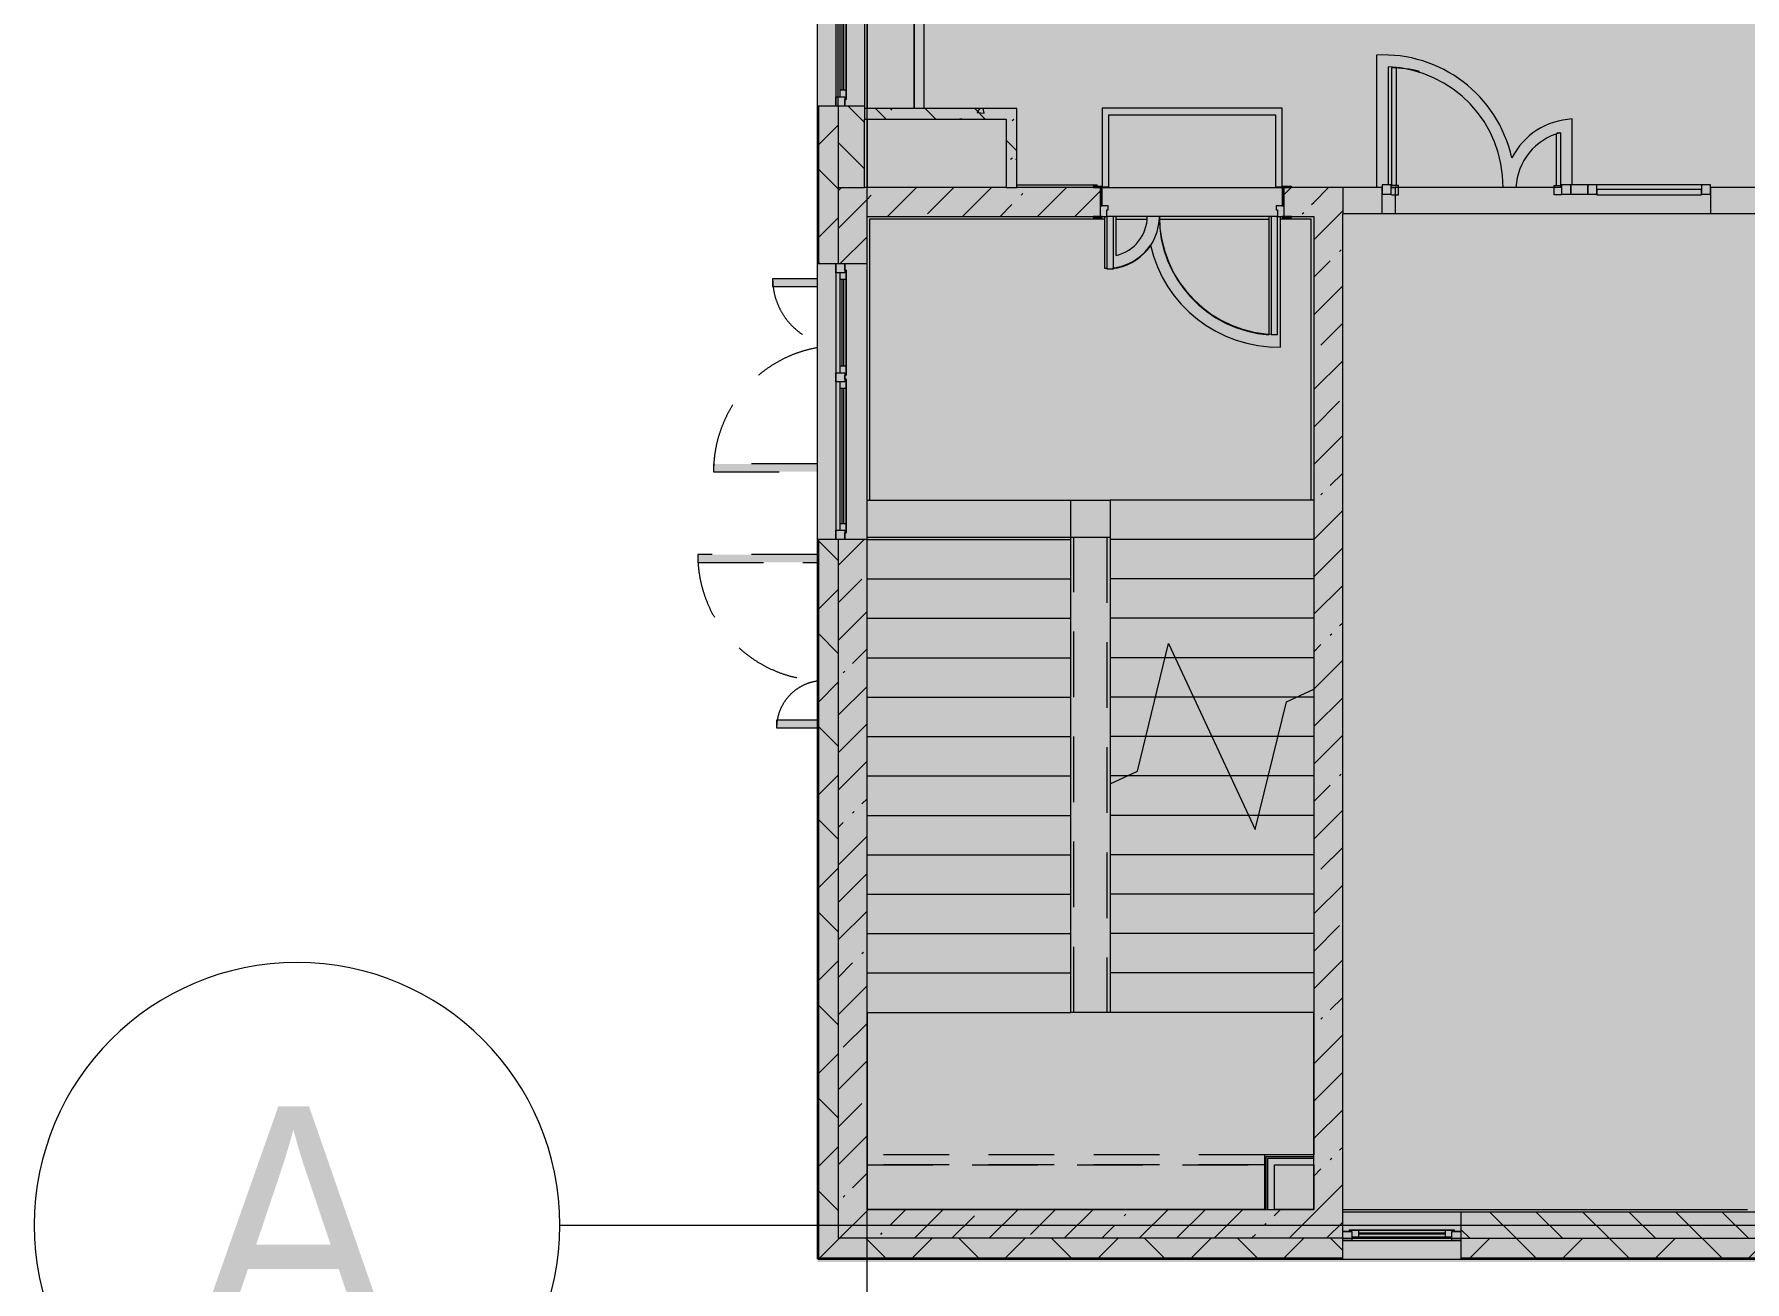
# Model space of a CAD drawing. Header units: millimetres. Extents: x -6228 to 198016, y -8553 to 29000.
# Drawn here: x -6228 to 6790, y -431 to 9067 of the extents above; entities that cross this region are included whole.
import ezdxf

# ---------------------------------------------------------------- set-up
doc = ezdxf.new("R2010")
doc.units = ezdxf.units.MM
doc.linetypes.add('200_ШТРИХ__ш1_п0_6_', pattern=[800, 500, -300])
doc.linetypes.add('Осевая', pattern=[15875, 3175, -2381.25, 7937.5, -2381.25])
doc.layers.add('A-DETL-GENF-1', color=7, linetype='Continuous', lineweight=9, true_color=0xc0c0c0, transparency=0.4)
for name, color, linetype, lineweight, true_color in [('A-DETL-GENF-4', 7, 'Continuous', 5, 0xb7b7b7), ('A-DOOR-2', 7, 'Continuous', 5, 0xe2e2e2), ('A-DOOR-3', 7, 'Continuous', 5, 0xb7b7b7), ('A-DOOR-FRAM-1', 7, 'Continuous', 5, 0xe2e2e2), ('A-DOOR-FRAM-3', 7, 'Continuous', 5, 0xb7b7b7), ('A-FLOR-1', 7, 'Continuous', 5, 0xb7b7b7), ('A-GLAZ-1', 7, 'Continuous', 5, 0x737373), ('A-GLAZ-CURT-1', 7, 'Continuous', 5, 0x737373), ('A-GLAZ-CWMG-1', 7, 'Continuous', 5, 0x737373), ('A-WALL-2', 7, 'Continuous', 9, 0x737373), ('A-WALL-3', 7, 'Continuous', 5, 0x737373), ('I-WALL-1', 7, 'Continuous', 5, 0xe7e7e7), ('I-WALL-2', 7, 'Continuous', 5, 0x737373), ('I-WALL-3', 7, 'Continuous', 5, 0x787878), ('S-STRS-1', 7, 'Continuous', 5, 0x737373), ('S-STRS-MBND-1', 7, 'Continuous', 5, 0x737373)]:
    doc.layers.add(name, color=color, linetype=linetype, lineweight=lineweight, true_color=true_color)
for name, color, linetype, lineweight in [('A-DETL-MBND-1', 7, '200_ШТРИХ__ш1_п0_6_', 9), ('A-WALL', 7, 'Continuous', 5), ('I-WALL', 7, 'Continuous', 5), ('Оси', 7, 'Continuous', 9), ('Оси-1', 7, 'Continuous', 20), ('Оси-2', 7, 'Осевая', 9)]:
    doc.layers.add(name, color=color, linetype=linetype, lineweight=lineweight)
doc.styles.add('Arial', font='arial.ttf', dxfattribs={"width": 0.9, "height": 1750})
pattern_1 = [(45, (0, 0), (-353.5534, 353.5534), []), (135, (0, 0), (-353.5534, -353.5534), [])]
pattern_2 = [(135, (0, 0), (-176.7767, -176.7767), [])]
pattern_3 = [(45, (0, 0), (-285.123, 285.123), []), (45, (285.12, 0), (-285.123, 285.123), [504.031, -100.806, 16.764, -84.042])]
pattern_4 = [(135, (0, 0), (-377.17, -377.17), [533.4, -88.9, 17.78, -88.9]), (135, (0, 376.94), (-377.17, -377.17), []), (50, (0, 0), (637.645, -55.787), [66.675, -733.425]), (355, (0, 0), (-123.35, 668.7), [53.34, -586.74]), (100.451, (53.14, -4.65), (514.3, 612.91), [56.665, -623.315]), (46.184, (0, 177.8), (948.78, -147.15), [100.01, -1100.14]), (96.636, (79.1, 165.5), (830.91, 866), [85, -934.97]), (351.184, (0, 177.8), (830.92, 865.99), [80.01, -880.11]), (21, (88.9, 133.35), (530.65, -357.928), [66.675, -733.425]), (326, (88.9, 133.35), (216.31, 644.66), [53.34, -586.74]), (71.451, (133.1, 103.5), (746.96, 286.724), [56.665, -623.315]), (37.5, (0, 0), (10.8105, 295.9426), [16.764, -562.864, 16.764, -578.866, -588.962]), (37.5, (0, 0), (10.8105, 295.9426), [-1175.258, 16.764, -572.198]), (7.5, (0, 0), (233.869, 350.632), [16.764, -322.834, 16.764, -549.529, -224.472]), (7.5, (0, 0), (233.869, 350.632), [-905.89, 16.764, -207.708]), (327.5, (-198.25, 0), (474.568, -20.051), [16.764, -205.486, 16.764, -676.656, -920.115]), (327.5, (-198.25, 0), (474.568, -20.051), [-915.67, 16.764, -903.35]), (317.5, (-287.15, 0), (518.452, 88.993), [16.764, -272.16, 16.764, -443.738, -653.415]), (317.5, (-287.15, 0), (518.452, 88.993), [-749.427, 16.764, -636.65])]

# ---------------------------------------------------------------- blocks, each defined once
blk = doc.blocks.new('120_Окно_СКБ_1Ст - 120_Окно_СКБ_1Ст 900х2500_h_-V48-2_1_1_птичка копия 1')
at = {"layer": 'A-GLAZ-1'}
for p, q in [((-450, -127), (-450, -57)), ((-450, -57), (-380, -57)), ((450, -57), (-450, -57)), ((-380, -127), (-450, -127)), ((-450, -127), (-400, -127)), ((-380, -127), (-400, -127)), ((-400, -127), (-400, -137)), ((-380, -57), (-380, -127)), ((380, -87), (-380, -87)), ((-380, -87), (-380, -127)), ((-330, -137), (-330, -87)), ((-330, -107), (330, -107)), ((330, -117), (-330, -117)), ((330, -137), (330, -87)), ((380, -127), (380, -57)), ((380, -57), (450, -57)), ((380, -127), (380, -87)), ((450, -127), (380, -127)), ((400, -127), (380, -127)), ((400, -127), (450, -127)), ((400, -137), (400, -127)), ((450, -57), (450, -127)), ((-400, -137), (400, -137)), ((400, -137), (-400, -137))]:
    blk.add_line(p, q, dxfattribs=at)
blk = doc.blocks.new('110_Дверь_СКБ_2Ст - Д-1 Лестничная клетка EIS60-24280000-2_1_1_птичка копия 1')
at = {"layer": 'A-DOOR-2'}
for points in [[(-637.5, 1010), (-637.5, 110), (-587.5, 110), (-587.5, 1010)], [(612.5, 510), (612.5, 110), (662.5, 110), (662.5, 510)], [(712.5, 30), (697.5, 30), (697.5, -110), (712.5, -110), (712.5, -102)]]:
    blk.add_hatch(color=256, dxfattribs=at).paths.add_polyline_path(points)
h = blk.add_hatch(color=256, dxfattribs=at)
h.paths.add_polyline_path([(662.5, 110), (662.5, 60), (652.5, 60), (652.5, 30), (712.5, 30), (712.5, 110)])
h.paths.add_polyline_path([(-637.5, 110), (-687.5, 110), (-687.5, 30), (-627.5, 30), (-627.5, 60), (-637.5, 60)])
at = {"layer": 'A-DOOR-FRAM-1'}
for points in [[(-742.5, 118), (-742.5, 110), (-672.5, 110), (-672.5, 118)], [(-672.5, 30), (-687.5, 30), (-687.5, -110), (-672.5, -110)], [(697.5, 118), (697.5, 110), (767.5, 110), (767.5, 118)], [(-672.5, -110), (-742.5, -110), (-742.5, -118), (-672.5, -118)], [(767.5, -110), (697.5, -110), (697.5, -118), (767.5, -118)]]:
    blk.add_hatch(color=256, dxfattribs=at).paths.add_polyline_path(points)
at = {"layer": 'A-DOOR-3'}
for p, q in [((-637.5, 1010), (-637.5, 110)), ((-587.5, 1010), (-637.5, 1010)), ((-587.5, 110), (-587.5, 1010)), ((662.5, 510), (612.5, 510)), ((612.5, 510), (612.5, 110)), ((662.5, 110), (662.5, 510)), ((-637.5, 110), (-587.5, 110)), ((612.5, 110), (662.5, 110))]:
    blk.add_line(p, q, dxfattribs=at)
for centre, radius, start, end in [((-637.5, 110), 900, 0, 90), ((662.5, 110), 400, 90, 180)]:
    blk.add_arc(centre, radius, start, end, dxfattribs=at)
at = {"layer": 'A-DOOR-FRAM-3'}
for p, q in [((-672.5, 118), (-742.5, 118)), ((-742.5, 118), (-742.5, 110)), ((-742.5, 110), (-672.5, 110)), ((-637.5, 110), (-687.5, 110)), ((-687.5, 110), (-687.5, 30)), ((-687.5, 30), (-627.5, 30)), ((-672.5, 30), (-687.5, 30)), ((-687.5, 30), (-687.5, -110)), ((-672.5, 110), (-672.5, 118)), ((-672.5, -110), (-672.5, 30)), ((-637.5, 60), (-637.5, 110)), ((-627.5, 60), (-637.5, 60)), ((-627.5, 30), (-627.5, 60)), ((662.5, 60), (652.5, 60)), ((652.5, 60), (652.5, 30)), ((652.5, 30), (712.5, 30)), ((662.5, 110), (662.5, 60)), ((712.5, 110), (662.5, 110)), ((767.5, 118), (697.5, 118)), ((697.5, 118), (697.5, 110)), ((697.5, 110), (767.5, 110)), ((712.5, 30), (697.5, 30)), ((697.5, 30), (697.5, -110)), ((712.5, 30), (712.5, 110)), ((712.5, -110), (712.5, 30)), ((767.5, 110), (767.5, 118)), ((-672.5, -110), (-742.5, -110)), ((-742.5, -110), (-742.5, -118)), ((-742.5, -118), (-672.5, -118)), ((-687.5, -110), (-672.5, -110)), ((-672.5, -118), (-672.5, -110)), ((697.5, -110), (710.4, -110)), ((767.5, -110), (697.5, -110)), ((697.5, -110), (697.5, -118)), ((697.5, -118), (767.5, -118)), ((767.5, -118), (767.5, -110))]:
    blk.add_line(p, q, dxfattribs=at)
blk = doc.blocks.new('120_Окно_СКБ_2Ст - 120_Окно_СКБ_2Ст 2100х2500 _мал створка справа_-22445857-2_1_1_птичка копия 1')
at = {"layer": 'A-GLAZ-1'}
for p, q in [((-1050, -127), (-1050, -57)), ((-1050, -57), (-980, -57)), ((1050, -57), (-1050, -57)), ((-980, -127), (-1050, -127)), ((-1050, -127), (-1000, -127)), ((-980, -127), (-1000, -127)), ((-1000, -127), (-1000, -137)), ((-980, -57), (-980, -127)), ((150, -87), (-980, -87)), ((-980, -87), (-980, -127)), ((-930, -137), (-930, -87)), ((-930, -107), (100, -107)), ((100, -117), (-930, -117)), ((100, -137), (100, -87)), ((150, -127), (150, -57)), ((150, -57), (220, -57)), ((150, -127), (150, -87)), ((220, -127), (150, -127)), ((170, -127), (150, -127)), ((170, -127), (200, -127)), ((170, -137), (170, -127)), ((220, -127), (200, -127)), ((200, -127), (200, -137)), ((220, -57), (220, -127)), ((980, -87), (220, -87)), ((220, -87), (220, -127)), ((270, -137), (270, -87)), ((270, -107), (930, -107)), ((930, -117), (270, -117)), ((930, -137), (930, -87)), ((980, -127), (980, -57)), ((980, -57), (1050, -57)), ((980, -127), (980, -87)), ((1050, -127), (980, -127)), ((1000, -127), (980, -127)), ((1000, -127), (1050, -127)), ((1000, -137), (1000, -127)), ((1050, -57), (1050, -127)), ((-1000, -137), (170, -137)), ((170, -137), (-1000, -137)), ((200, -137), (1000, -137)), ((1000, -137), (200, -137))]:
    blk.add_line(p, q, dxfattribs=at)
blk = doc.blocks.new('120_Окно_СКБ_2Ст - 120_Окно_СКБ_2Ст 2100х2400 _мал створка справа_-22446225-2_1_1_птичка копия 1')
at = {"layer": 'A-GLAZ-1'}
for p, q in [((-1050, -127), (-1050, -57)), ((-1050, -57), (-980, -57)), ((1050, -57), (-1050, -57)), ((-980, -127), (-1050, -127)), ((-1050, -127), (-1000, -127)), ((-980, -127), (-1000, -127)), ((-1000, -127), (-1000, -137)), ((-980, -57), (-980, -127)), ((150, -87), (-980, -87)), ((-980, -87), (-980, -127)), ((-930, -137), (-930, -87)), ((-930, -107), (100, -107)), ((100, -117), (-930, -117)), ((100, -137), (100, -87)), ((150, -127), (150, -57)), ((150, -57), (220, -57)), ((150, -127), (150, -87)), ((220, -127), (150, -127)), ((170, -127), (150, -127)), ((170, -127), (200, -127)), ((170, -137), (170, -127)), ((220, -127), (200, -127)), ((200, -127), (200, -137)), ((220, -57), (220, -127)), ((980, -87), (220, -87)), ((220, -87), (220, -127)), ((270, -137), (270, -87)), ((270, -107), (930, -107)), ((930, -117), (270, -117)), ((930, -137), (930, -87)), ((980, -127), (980, -57)), ((980, -57), (1050, -57)), ((980, -127), (980, -87)), ((1050, -127), (980, -127)), ((1000, -127), (980, -127)), ((1000, -127), (1050, -127)), ((1000, -137), (1000, -127)), ((1050, -57), (1050, -127)), ((-1000, -137), (170, -137)), ((170, -137), (-1000, -137)), ((200, -137), (1000, -137)), ((1000, -137), (200, -137))]:
    blk.add_line(p, q, dxfattribs=at)
blk = doc.blocks.new('110_Дверь_СКБ_2Ст_Наружная - ДН-1_л__ Двухстворчатая 1350 х3200 _ЛК_ в свету с верхним остеклением 2-22796854-2_1_1_птичка копия 1')
at = {"layer": 'A-DETL-MBND-1'}
for points in [[(-715, 869), (-715, 79), (-655, 79), (-655, 869)], [(695, 419), (695, 79), (755, 79), (755, 419)]]:
    blk.add_hatch(color=256, dxfattribs=at).paths.add_polyline_path(points)
for p, q in [((-715, 869), (-715, 79)), ((-655, 869), (-715, 869)), ((-655, 79), (-655, 869)), ((755, 419), (695, 419)), ((695, 419), (695, 79)), ((755, 79), (755, 419))]:
    blk.add_line(p, q, dxfattribs=at)
for centre, radius, start, end in [((-715, -91), 960, 10.263, 90), ((755, -91), 510, 90, 160.4016)]:
    blk.add_arc(centre, radius, start, end, dxfattribs=at)
blk = doc.blocks.new('110_Дверь_СКБ_2Ст_Наружная - ДН-3_л__ Двухстворчатая 1200 х3200 из подвала EI30-23666533-2_1_1_птичка копия 1')
at = {"layer": 'A-DETL-MBND-1'}
for points in [[(620, 989), (620, 79), (680, 79), (680, 989)], [(-640, 79), (-580, 79), (-580, 389), (-640, 389)]]:
    blk.add_hatch(color=256, dxfattribs=at).paths.add_polyline_path(points)
for p, q in [((680, 989), (620, 989)), ((620, 989), (620, 79)), ((680, 79), (680, 989)), ((-640, 389), (-640, 79)), ((-580, 389), (-640, 389)), ((-580, 79), (-580, 389))]:
    blk.add_line(p, q, dxfattribs=at)
for centre, radius, start, end in [((680, 29), 960, 90, 176.9815), ((-640, 29), 360, 8.166, 90)]:
    blk.add_arc(centre, radius, start, end, dxfattribs=at)
blk = doc.blocks.new('Прямоугольный импост - 50 x 70 мм-31700031-2_1_1_птичка копия 1')
at = {"layer": 'A-GLAZ-CWMG-1'}
for p, q in [((-70, 35), (0, 35)), ((-70, -35), (-70, 35)), ((0, 35), (0, -35)), ((0, -35), (-70, -35))]:
    blk.add_line(p, q, dxfattribs=at)
blk = doc.blocks.new('Дверь_Витражная_остекление_ - ДВН_ДАО_Главный вход_1200 в свету-31742133-2_1_1_птичка копия 1')
at = {"layer": 'A-DOOR-2'}
for points in [[(-607, 30), (-607, 925), (-647, 922), (-647, 30)], [(640, 30), (640, 430), (633, 430), (607, 421), (607, 30)]]:
    blk.add_hatch(color=256, dxfattribs=at).paths.add_polyline_path(points)
at = {"layer": 'A-DETL-GENF-4'}
for p, q in [((-607, 925), (-647, 925)), ((-647, 925), (-647, 35)), ((-607, 30), (-607, 925)), ((607, 421), (607, 30)), ((640, 430), (633, 430)), ((-647, 30), (-607, 30)), ((-592, 30), (-647, 30)), ((-592, -40), (-592, 30)), ((592, -40), (592, 30)), ((592, 30), (640, 30)), ((607, 30), (640, 30)), ((-647, -40), (-592, -40)), ((647, -40), (592, -40))]:
    blk.add_line(p, q, dxfattribs=at)
at = {"layer": 'A-DOOR-3'}
blk.add_line((-647, 925), (-647, 35), dxfattribs=at)
for centre, radius, start, end in [((-647, 30), 895, 76.1866, 90), ((647, 30), 400, 91.06, 94.8979)]:
    blk.add_arc(centre, radius, start, end, dxfattribs=at)
blk = doc.blocks.new('Системная панель - Стемалит - 40мм-32257327-2_1_1_птичка копия 1')
at = {"layer": 'A-GLAZ-CURT-1'}
for p, q in [((65, 35), (-65, 35)), ((-65, 35), (-65, -35)), ((65, -35), (65, 35)), ((-65, -35), (65, -35))]:
    blk.add_line(p, q, dxfattribs=at)
blk = doc.blocks.new('Прямоугольный импост - 50 x 70 мм-31687886-2_1_1_птичка копия 1')
at = {"layer": 'A-GLAZ-CWMG-1'}
for p, q in [((-35, 35), (35, 35)), ((-35, -35), (-35, 35)), ((35, 35), (35, -35)), ((35, -35), (-35, -35))]:
    blk.add_line(p, q, dxfattribs=at)
blk = doc.blocks.new('Прямоугольный импост - 50 x 70 мм-31701779-2_1_1_птичка копия 1')
at = {"layer": 'A-GLAZ-CWMG-1'}
for p, q in [((0, 35), (-70, 35)), ((-70, 35), (-70, -35)), ((0, -35), (0, 35)), ((-70, -35), (0, -35))]:
    blk.add_line(p, q, dxfattribs=at)
blk = doc.blocks.new('Системная панель - Стекло - 40мм-32257331-2_1_1_птичка копия 1')
at = {"layer": 'A-GLAZ-CURT-1'}
for p, q in [((397.5, 0), (-397.5, 0)), ((-397.5, 0), (-397.5, -40)), ((397.5, -40), (397.5, 0)), ((-397.5, -40), (397.5, -40))]:
    blk.add_line(p, q, dxfattribs=at)
blk = doc.blocks.new('Прямоугольный импост - 50 x 70 мм-31702100-2_1_1_птичка копия 1')
at = {"layer": 'A-GLAZ-CWMG-1'}
for p, q in [((-35, 35), (35, 35)), ((-35, -35), (-35, 35)), ((35, 35), (35, -35)), ((35, -35), (-35, -35))]:
    blk.add_line(p, q, dxfattribs=at)
blk = doc.blocks.new('Прямоугольный импост - 50 x 70 мм-31720914-2_1_1_птичка копия 1')
at = {"layer": 'A-GLAZ-CWMG-1'}
blk.add_line((6460, 7920), (5665, 7920), dxfattribs=at)
blk = doc.blocks.new('Зашивка приборов отопления15 - Зашивка приборов отопления-33281080-2_1_1_птичка копия 1')
at = {"layer": 'A-DETL-MBND-1'}
for p, q in [((3135, 535), (110, 535)), ((3135, 460), (110, 460)), ((110, 460), (3135, 460))]:
    blk.add_line(p, q, dxfattribs=at)
blk = doc.blocks.new('Зашивка приборов отопления42 - Зашивка приборов отопления-33374801-2_1_1_птичка копия 1')
at = {"layer": 'A-WALL-3'}
for p, q in [((37472, 23439), (35372, 23439)), ((37472, 23079), (37472, 23439)), ((35372, 23079), (37472, 23079)), ((37472, 23079), (35372, 23079)), ((37472, 23004), (37472, 23079)), ((35372, 23004), (37472, 23004))]:
    blk.add_line(p, q, dxfattribs=at)
blk = doc.blocks.new('Ось сетки - D8-29747960-2_1_1_птичка копия 1')
at = {"layer": 'Оси-1'}
for start, end in [(360, 180), (180, 360)]:
    blk.add_arc((0, 0), 4, start, end, dxfattribs=at)

msp = doc.modelspace()

# ---------------------------------------------------------------- hatches: boundary and pattern name
at = {"layer": 'A-DETL-GENF-1'}
msp.add_hatch(color=256, dxfattribs=at).paths.add_polyline_path([(35454.9, -280), (38760, -280), (38760, 23777.7), (33860, 23777.7), (33860, 27350), (3852, 27350), (3852, 15358), (-268, 15358), (-268, -280), (34580.9, -280)])
at = {"layer": 'A-WALL'}
h = msp.add_hatch(dxfattribs=at)
h.set_pattern_fill('FP_20', color=256, style=0, pattern_type=2)
h.set_pattern_definition(pattern_1)
h.paths.add_polyline_path([(-220.6, -100), (-110, -100), (-110, 5220), (-260, 5220), (-260, -100)])
h.paths.add_polyline_path([(-260, 7320), (-110, 7320), (-110, 8520), (-260, 8520), (-260, 7534)])
h.paths.add_polyline_path([(-110, 10620), (-110, 11520), (-260, 11520), (-260, 10620)])
h.paths.add_polyline_path([(-110, 13120), (-110, 15350), (-260, 15350), (-260, 13120)])
h = msp.add_hatch(dxfattribs=at)
h.set_pattern_fill('FP_30', color=256, style=0, pattern_type=2)
h.set_pattern_definition(pattern_2)
h.paths.add_polyline_path([(59.9, 7900), (90, 7900), (90, 8520), (-110, 8520), (-110, 7900)])
h.paths.add_polyline_path([(90, 10620), (90, 10900), (-110, 10900), (-110, 10620), (59.9, 10620)])
h.paths.add_polyline_path([(90, 11400), (90, 11520), (-110, 11520), (-110, 11400), (-52.9, 11400)])
h.paths.add_polyline_path([(-110, 13120), (90, 13120), (90, 14700), (-110, 14700), (-110, 13189.4)])
h = msp.add_hatch(dxfattribs=at)
h.set_pattern_fill('FP_30', color=256, style=0, pattern_type=2)
h.set_pattern_definition(pattern_2)
h.paths.add_polyline_path([(11858.2, -100), (12160, -100), (12160, 100), (11660, 100), (11660, -100)])
h.paths.add_polyline_path([(4866.6, -100), (8560, -100), (8560, 100), (4630, 100), (4630, -100)])
h = msp.add_hatch(dxfattribs=at)
h.set_pattern_fill('FP_20', color=256, style=0, pattern_type=2)
h.set_pattern_definition(pattern_1)
h.paths.add_polyline_path([(35890, -250), (35890, -100), (34770, -100), (34770, -250), (35454.9, -250)])
h.paths.add_polyline_path([(38760, -250), (38760, -100), (37990, -100), (37990, -250), (38753.9, -250)])
h.paths.add_polyline_path([(30910, -250), (30910, -100), (29209.7, -100), (29209.7, -250), (30648.1, -250)])
h.paths.add_polyline_path([(33010, -250), (33870, -250), (33870, -100), (33010, -100)])
h.paths.add_polyline_path([(21610, -250), (22710, -250), (22710, -100), (21610, -100)])
h.paths.add_polyline_path([(18412.8, -250), (18810, -250), (18810, -100), (18160, -100), (18160, -250)])
h.paths.add_polyline_path([(26278.4, -250), (26409.7, -250), (26409.7, -100), (24810, -100), (24810, -250), (25841.4, -250)])
h.paths.add_polyline_path([(16110, -250), (17260, -250), (17260, -100), (16110, -100)])
h.paths.add_polyline_path([(13010, -250), (13010, -100), (11660, -100), (11660, -250), (12732.2, -250)])
h.paths.add_polyline_path([(3118.7, -250), (3730, -250), (3730, -100), (-260, -100), (-260, -250), (1370.8, -250)])
h.paths.add_polyline_path([(8560, -250), (8560, -100), (4630, -100), (4630, -250), (8362.4, -250)])
at = {"layer": 'I-WALL'}
h = msp.add_hatch(dxfattribs=at)
h.set_pattern_fill('FP_28', color=256, style=0, pattern_type=2)
h.set_pattern_definition(pattern_3)
h.paths.add_polyline_path([(-110, -100), (110, -100), (110, 5220), (-110, 5220), (-110, 319.7)])
h.paths.add_polyline_path([(-110, 7320), (110, 7320), (110, 7900), (-110, 7900), (-110, 7534)])
h = msp.add_hatch(dxfattribs=at)
h.set_pattern_fill('FP_28', color=256, style=0, pattern_type=2)
h.set_pattern_definition(pattern_3)
h.paths.add_polyline_path([(3285, 7680), (3510, 7680), (3510, 7900), (3285, 7900), (3285, 7730)])
h.paths.add_polyline_path([(110, 7680), (1885, 7680), (1885, 7900), (110, 7900)])
h = msp.add_hatch(dxfattribs=at)
h.set_pattern_fill('FP_28', color=256, style=0, pattern_type=2)
h.set_pattern_definition(pattern_3)
h.paths.add_polyline_path([(3510, -100), (3730, -100), (3730, 7900), (3510, 7900), (3510, 120)])
h = msp.add_hatch(dxfattribs=at)
h.set_pattern_fill('FP_31', color=256, style=0, pattern_type=2)
h.set_pattern_definition([(135, (0, 0), (-353.553, -353.553), [])])
h.paths.add_polyline_path([(16660, 7700), (16660, 7900), (14999.9, 7900), (14999.9, 7700), (16160, 7700)])
h.paths.add_polyline_path([(8660, 7700), (12160, 7700), (12160, 7900), (11460, 7900), (11460, 7830), (10660, 7830), (10660, 7900), (8260, 7900), (8260, 7700), (8362.4, 7700)])
h.paths.add_polyline_path([(7488.5, 7700), (7660, 7700), (7660, 7900), (6530, 7900), (6530, 7700), (7051.5, 7700)])
h.paths.add_polyline_path([(13559.9, 7700), (13559.9, 7900), (12760, 7900), (12760, 7700), (13169.1, 7700)])
h.paths.add_polyline_path([(3992.7, 7700), (4030, 7700), (4030, 7900), (3730, 7900), (3730, 7700)])
h = msp.add_hatch(dxfattribs=at)
h.set_pattern_fill('FP_28', color=256, style=0, pattern_type=2)
h.set_pattern_definition(pattern_3)
h.paths.add_polyline_path([(110, -100), (3510, -100), (3510, 120), (110, 120)])
at = {"layer": 'I-WALL-1'}
for points in [[(3510, 460), (3510, 510), (3160, 510), (3160, 460), (3210, 460)], [(3210, 120), (3210, 460), (3160, 460), (3160, 120)]]:
    msp.add_hatch(color=256, dxfattribs=at).paths.add_polyline_path(points)
at = {"layer": 'I-WALL-3'}
h = msp.add_hatch(dxfattribs=at)
h.set_pattern_fill('FP_41', color=256, style=0, pattern_type=2)
h.set_pattern_definition(pattern_4)
h.paths.add_polyline_path([(1170, 8420), (1250, 8420), (1250, 8500), (90, 8500), (90, 8420), (496.9, 8420)])
h = msp.add_hatch(dxfattribs=at)
h.set_pattern_fill('FP_41', color=256, style=0, pattern_type=2)
h.set_pattern_definition(pattern_4)
h.paths.add_polyline_path([(1250, 7900), (1250, 8420), (1170, 8420), (1170, 7900)])

# ---------------------------------------------------------------- linework, layer by layer
at = {"layer": 'A-DETL-MBND-1'}
for p, q in [((1685, 1620), (1685, 5237.9)), ((1935, 5237.9), (1935, 1620))]:
    msp.add_line(p, q, dxfattribs=at)
at = {"layer": 'A-FLOR-1'}
for p, q in [((3988.1, 8907.6), (3988.1, 7900)), ((4078.1, 7920), (4078.1, 8818.2)), ((1899.6, 8503.9), (1899.6, 7908)), ((3269.5, 8503.9), (1899.6, 8503.9)), ((3269.5, 7903.9), (3269.5, 8503.9)), ((1949.6, 7903.9), (1949.6, 8453.9)), ((1949.6, 8453.9), (3219.5, 8453.9)), ((3219.5, 8453.9), (3219.5, 7903.9)), ((5477, 7920), (5477, 8421.4)), ((5387, 8317.2), (5387, 7903)), ((1250, 7920), (1860, 7920)), ((1860, 7920), (1860, 7908)), ((1900, 7903.9), (1949.6, 7903.9)), ((3219.5, 7903.9), (3269.5, 7903.9)), ((5395, 7900), (4130, 7900)), ((4130, 7900), (4130, 7700)), ((5387, 7903), (5395, 7903)), ((1916.8, 7659), (130, 7659)), ((130, 7659), (130, 5520)), ((1860, 7672), (1860, 7659)), ((1916.8, 7680), (1916.8, 7285.7)), ((2006.8, 7680.2), (1935, 7680.2)), ((2006.8, 7383), (2006.8, 7680.2)), ((2006.8, 7659), (2240.9, 7659)), ((2333, 7680.2), (2243, 7680.2)), ((2334.2, 7659), (3168, 7659)), ((3235, 7680.2), (3168, 7680.2)), ((3168, 7680.2), (3168, 6777.9)), ((3258, 6685.4), (3258, 7680)), ((3489, 7659), (3258, 7659)), ((3310, 7659), (3310, 7672)), ((3489, 5520), (3489, 7659)), ((130, 5520), (1960, 5520)), ((110, 5237.9), (1960, 5237.9))]:
    msp.add_line(p, q, dxfattribs=at)
for centre, radius, start, end in [((4040.6, 7909), 1000, 12.44956, 93.01125), ((4040.6, 7909), 910, 359.43333, 87.64026), ((5502, 7878), 544, 92.63401, 153.04618), ((5502, 7878), 454, 104.67311, 177.22246), ((1938, 7680.2), 305, 283.0427, 0), ((3238, 7680.2), 905, 180, 265.56313), ((1938, 7680.2), 395, 276.84991, 326.45952), ((3238, 7680.2), 995, 192.67054, 271.1511), ((1938, 7680.2), 395, 266.92799, 269.56999)]:
    msp.add_arc(centre, radius, start, end, dxfattribs=at)
at = {"layer": 'A-WALL-2'}
for p, q in [((-263, 8520), (-263, 7320)), ((-260, 8520), (-260, 7320)), ((-110, 8520), (-110, 7320)), ((90, 8500), (90, 8420)), ((-110, 7900), (90, 7900)), ((1170, 7900), (1250, 7900)), ((3730, 7900), (3730, 7700)), ((-263, 5220), (-263, -253)), ((-260, 5220), (-260, -249.6)), ((-110, 5220), (-110, -100)), ((3147.5, 522.5), (3510, 522.5)), ((3147.5, 120), (3147.5, 522.5)), ((3510, 460), (3510, 535)), ((3160, 510), (3510, 510)), ((3160, 120), (3160, 510)), ((3135, 120), (3210, 120)), ((4630, -100), (8560, -100)), ((-260.9, -253), (3730, -253)), ((-260, -250), (3730, -250)), ((4630, -250), (8560, -250)), ((4630, -253), (8560, -253))]:
    msp.add_line(p, q, dxfattribs=at)
at = {"layer": 'A-WALL-3'}
for p, q in [((-268, 15358), (-268, -258)), ((90, 10900), (90, 8500)), ((90, 8520), (-268, 8520)), ((90, 7900), (90, 8420)), ((-268, 7320), (-110, 7320)), ((-110, 5220), (-268, 5220)), ((12160, 100), (3730, 100)), ((4630, 100), (4630, -258)), ((3730, -100), (-110, -100)), ((3730, -258), (3730, -100)), ((-262.2, -258), (18160, -258))]:
    msp.add_line(p, q, dxfattribs=at)
at = {"layer": 'I-WALL-2'}
for p, q in [((-110, 8520), (-110, 10620)), ((110, 10620), (110, 8500)), ((1250, 8500), (90, 8500)), ((1250, 7900), (1250, 8500)), ((90, 8420), (1170, 8420)), ((110, 8420), (110, 7900)), ((1170, 8420), (1170, 7900)), ((1170, 7900), (90, 7900)), ((1830, 7900), (1250, 7900)), ((1900, 7900), (3270, 7900)), ((4030, 7900), (3340, 7900)), ((4030, 7700), (4030, 7900)), ((4100, 7900), (4130, 7900)), ((7660, 7900), (6530, 7900)), ((6530, 7900), (6530, 7700)), ((7660, 7700), (3730, 7700)), ((3730, -100), (3730, 7700)), ((110, 120), (110, 7680)), ((110, 7680), (1829.1, 7680)), ((2243, 7680), (2006.8, 7680)), ((3168, 7680), (2332.7, 7680)), ((3340, 7680), (3510, 7680)), ((3510, 7680), (3510, 535)), ((-110, 7320), (110, 7320)), ((110, 5220), (-110, 5220)), ((3510, 535), (3135, 535)), ((3135, 535), (3135, 120)), ((3210, 460), (3510, 460)), ((3210, 120), (3210, 460)), ((3510, 460), (3510, 120)), ((3135, 120), (110, 120)), ((3510, 120), (3210, 120)), ((3730, 120), (6810, 120)), ((3730, -100), (4630, -100))]:
    msp.add_line(p, q, dxfattribs=at)
at = {"layer": 'S-STRS-1'}
for p, q in [((110, 5520), (1660, 5520)), ((3510, 5520), (1960, 5520)), ((1960, 5520), (1960, 5220)), ((3510, 5520), (1960, 5520)), ((110, 5220), (1660, 5220)), ((110, 5220), (1660, 5220)), ((1660, 5220), (1660, 5237.9)), ((1660, 4920), (1660, 5220)), ((1960, 5220), (1960, 4920)), ((3510, 5220), (1960, 5220)), ((3510, 5220), (1960, 5220)), ((110, 4920), (1660, 4920)), ((110, 4920), (1660, 4920)), ((1660, 4620), (1660, 4920)), ((1960, 4920), (1960, 4620)), ((3510, 4920), (1960, 4920)), ((3510, 4920), (1960, 4920)), ((110, 4620), (1660, 4620)), ((110, 4620), (1660, 4620)), ((1660, 4320), (1660, 4620)), ((1960, 4620), (1960, 4320)), ((3510, 4620), (1960, 4620)), ((3510, 4620), (1960, 4620)), ((110, 4320), (1660, 4320)), ((110, 4320), (1660, 4320)), ((1660, 4020), (1660, 4320)), ((1960, 4320), (1960, 4020)), ((2378.6, 4320), (1960, 4320)), ((2378.6, 4320), (1960, 4320)), ((2455.2, 4320), (2378.6, 4320)), ((2455.2, 4320), (2378.6, 4320)), ((3510, 4320), (2455.2, 4320)), ((3510, 4320), (2455.2, 4320)), ((110, 4020), (1660, 4020)), ((110, 4020), (1660, 4020)), ((1660, 3720), (1660, 4020)), ((1960, 4020), (1960, 3720)), ((2305.7, 4020), (1960, 4020)), ((2305.7, 4020), (1960, 4020)), ((2595.1, 4020), (2305.7, 4020)), ((2595.1, 4020), (2305.7, 4020)), ((3378.4, 4020), (2595.1, 4020)), ((3378.4, 4020), (2595.1, 4020)), ((3510, 4020), (3378.4, 4020)), ((3510, 4020), (3378.4, 4020)), ((110, 3720), (1660, 3720)), ((110, 3720), (1660, 3720)), ((1660, 3420), (1660, 3720)), ((1960, 3720), (1960, 3420)), ((2232.8, 3720), (1960, 3720)), ((2232.8, 3720), (1960, 3720)), ((2735, 3720), (2232.8, 3720)), ((2735, 3720), (2232.8, 3720)), ((3237.2, 3720), (2735, 3720)), ((3237.2, 3720), (2735, 3720)), ((3510, 3720), (3237.2, 3720)), ((3510, 3720), (3237.2, 3720)), ((110, 3420), (1660, 3420)), ((110, 3420), (1660, 3420)), ((1660, 3120), (1660, 3420)), ((1960, 3420), (1960, 3358.6)), ((2091.6, 3420), (1960, 3420)), ((2091.6, 3420), (1960, 3420)), ((2874.9, 3420), (2091.6, 3420)), ((2874.9, 3420), (2091.6, 3420)), ((3164.3, 3420), (2874.9, 3420)), ((3164.3, 3420), (2874.9, 3420)), ((3510, 3420), (3164.3, 3420)), ((3510, 3420), (3164.3, 3420)), ((1960, 3358.6), (1960, 3120)), ((110, 3120), (1660, 3120)), ((110, 3120), (1660, 3120)), ((1660, 2820), (1660, 3120)), ((1960, 3120), (1960, 2820)), ((3014.8, 3120), (1960, 3120)), ((3014.8, 3120), (1960, 3120)), ((3091.4, 3120), (3014.8, 3120)), ((3091.4, 3120), (3014.8, 3120)), ((3510, 3120), (3091.4, 3120)), ((3510, 3120), (3091.4, 3120)), ((110, 2820), (1660, 2820)), ((110, 2820), (1660, 2820)), ((1660, 2520), (1660, 2820)), ((1960, 2820), (1960, 2520)), ((3510, 2820), (1960, 2820)), ((3510, 2820), (1960, 2820)), ((110, 2520), (1660, 2520)), ((110, 2520), (1660, 2520)), ((1660, 2220), (1660, 2520)), ((1960, 2520), (1960, 2220)), ((3510, 2520), (1960, 2520)), ((3510, 2520), (1960, 2520)), ((110, 2220), (1660, 2220)), ((110, 2220), (1660, 2220)), ((1660, 1920), (1660, 2220)), ((1960, 2220), (1960, 1920)), ((3510, 2220), (1960, 2220)), ((3510, 2220), (1960, 2220)), ((110, 1920), (1660, 1920)), ((110, 1920), (1660, 1920)), ((1660, 1620), (1660, 1920)), ((1960, 1920), (1960, 1620)), ((3510, 1920), (1960, 1920)), ((3510, 1920), (1960, 1920)), ((110, 1620), (1660, 1620)), ((110, 1620), (1660, 1620)), ((1960, 1620), (1660, 1620)), ((3510, 1620), (1960, 1620)), ((3510, 1620), (1960, 1620))]:
    msp.add_line(p, q, dxfattribs=at)
at = {"layer": 'S-STRS-MBND-1'}
for p, q in [((110, 5520), (1660, 5520)), ((110, 1620), (110, 5520)), ((1660, 1620), (1660, 5520)), ((110, 5220), (1660, 5220)), ((110, 5220), (1660, 5220)), ((110, 4920), (1660, 4920)), ((110, 4920), (1660, 4920)), ((110, 4620), (1660, 4620)), ((110, 4620), (1660, 4620)), ((2168.6, 3455.9), (2404.8, 4428.1)), ((2404.8, 4428.1), (3065.2, 3011.9)), ((110, 4320), (1660, 4320)), ((110, 4320), (1660, 4320)), ((2455.2, 4320), (2378.6, 4320)), ((2455.2, 4320), (2378.6, 4320)), ((3301.4, 3984.1), (3510, 4081.4)), ((110, 4020), (1660, 4020)), ((110, 4020), (1660, 4020)), ((2595.1, 4020), (2305.7, 4020)), ((2595.1, 4020), (2305.7, 4020)), ((3065.2, 3011.9), (3301.4, 3984.1)), ((3510, 4020), (3378.4, 4020)), ((3510, 4020), (3378.4, 4020)), ((110, 3720), (1660, 3720)), ((110, 3720), (1660, 3720)), ((2735, 3720), (2232.8, 3720)), ((2735, 3720), (2232.8, 3720)), ((3510, 3720), (3237.2, 3720)), ((3510, 3720), (3237.2, 3720)), ((110, 3420), (1660, 3420)), ((110, 3420), (1660, 3420)), ((1960, 3358.6), (2168.6, 3455.9)), ((2874.9, 3420), (2091.6, 3420)), ((2874.9, 3420), (2091.6, 3420)), ((3510, 3420), (3164.3, 3420)), ((3510, 3420), (3164.3, 3420)), ((3510, 3420), (3510, 1620)), ((1960, 3358.6), (1960, 1620)), ((110, 3120), (1660, 3120)), ((110, 3120), (1660, 3120)), ((3014.8, 3120), (1960, 3120)), ((3014.8, 3120), (1960, 3120)), ((3510, 3120), (3091.4, 3120)), ((3510, 3120), (3091.4, 3120)), ((110, 2820), (1660, 2820)), ((110, 2820), (1660, 2820)), ((3510, 2820), (1960, 2820)), ((3510, 2820), (1960, 2820)), ((110, 2520), (1660, 2520)), ((110, 2520), (1660, 2520)), ((3510, 2520), (1960, 2520)), ((3510, 2520), (1960, 2520)), ((110, 2220), (1660, 2220)), ((110, 2220), (1660, 2220)), ((3510, 2220), (1960, 2220)), ((3510, 2220), (1960, 2220)), ((110, 1920), (1660, 1920)), ((110, 1920), (1660, 1920)), ((3510, 1920), (1960, 1920)), ((3510, 1920), (1960, 1920)), ((110, 1620), (110, 120)), ((110, 1620), (1660, 1620)), ((110, 1620), (1660, 1620)), ((1960, 1620), (1660, 1620)), ((3510, 1620), (1960, 1620)), ((3510, 1620), (1960, 1620)), ((3510, 120), (3510, 1620)), ((110, 120), (3510, 120))]:
    msp.add_line(p, q, dxfattribs=at)
at = {"layer": 'Оси'}
for p, q in [((110, 5439), (110, 15380)), ((110, -4552.8), (110, 5388.2)), ((-2227.6, 0), (10272.4, 0))]:
    msp.add_line(p, q, dxfattribs=at)
at = {"layer": 'Оси-2'}
msp.add_line((110, 5388.2), (110, 5439), dxfattribs=at)

# ---------------------------------------------------------------- block references
at = {"layer": 'A-DETL-MBND-1', "rotation": 89.99999999999991}
for name, p in [('110_Дверь_СКБ_2Ст_Наружная - ДН-1_л__ Двухстворчатая 1350 х3200 _ЛК_ в свету с верхним остеклением 2-22796854-2_1_1_птичка копия 1', (-189, 6450.5)), ('110_Дверь_СКБ_2Ст_Наружная - ДН-3_л__ Двухстворчатая 1200 х3200 из подвала EI30-23666533-2_1_1_птичка копия 1', (-189, 4425.5))]:
    msp.add_blockref(name, p, dxfattribs=at)
at = {"layer": 'A-DETL-MBND-1'}
msp.add_blockref('Зашивка приборов отопления15 - Зашивка приборов отопления-33281080-2_1_1_птичка копия 1', (0, 0), dxfattribs=at)
at = {"layer": 'A-DOOR-3'}
msp.add_blockref('Дверь_Витражная_остекление_ - ДВН_ДАО_Главный вход_1200 в свету-31742133-2_1_1_птичка копия 1', (4747.5, 7885), dxfattribs=at)
at = {"layer": 'A-DOOR-3', "rotation": 180}
msp.add_blockref('110_Дверь_СКБ_2Ст - Д-1 Лестничная клетка EIS60-24280000-2_1_1_птичка копия 1', (2597.5, 7790), dxfattribs=at)
at = {"layer": 'A-GLAZ-1'}
for name, p, rotation in [('120_Окно_СКБ_2Ст - 120_Окно_СКБ_2Ст 2100х2500 _мал створка справа_-22445857-2_1_1_птичка копия 1', (-185, 9570), 89.99999999999993), ('120_Окно_СКБ_2Ст - 120_Окно_СКБ_2Ст 2100х2400 _мал створка справа_-22446225-2_1_1_птичка копия 1', (-185, 6270), 89.99999999999993), ('120_Окно_СКБ_1Ст - 120_Окно_СКБ_1Ст 900х2500_h_-V48-2_1_1_птичка копия 1', (4180, -175), 180)]:
    msp.add_blockref(name, p, dxfattribs=dict(at, rotation=rotation))
at = {"layer": 'A-GLAZ-CURT-1'}
for name, p in [('Системная панель - Стемалит - 40мм-32257327-2_1_1_птичка копия 1', (5530, 7885)), ('Системная панель - Стекло - 40мм-32257331-2_1_1_птичка копия 1', (6062.5, 7885))]:
    msp.add_blockref(name, p, dxfattribs=at)
at = {"layer": 'A-GLAZ-CWMG-1', "rotation": 180}
msp.add_blockref('Прямоугольный импост - 50 x 70 мм-31701779-2_1_1_птичка копия 1', (4030, 7885), dxfattribs=at)
at = {"layer": 'A-GLAZ-CWMG-1', "extrusion": (0, 0, -1), "rotation": 180}
for name, p in [('Прямоугольный импост - 50 x 70 мм-31687886-2_1_1_птичка копия 1', (-5430, 7885)), ('Прямоугольный импост - 50 x 70 мм-31702100-2_1_1_птичка копия 1', (-5630, 7885)), ('Прямоугольный импост - 50 x 70 мм-31700031-2_1_1_птичка копия 1', (-6530, 7885))]:
    msp.add_blockref(name, p, dxfattribs=at)
at = {"layer": 'A-GLAZ-CWMG-1'}
msp.add_blockref('Прямоугольный импост - 50 x 70 мм-31720914-2_1_1_птичка копия 1', (0, 0), dxfattribs=at)
at = {"layer": 'A-WALL-3', "rotation": 90.0000000000001}
msp.add_blockref('Зашивка приборов отопления42 - Зашивка приборов отопления-33374801-2_1_1_птичка копия 1', (23549, -26871.9), dxfattribs=at)
at = {"layer": 'Оси-1', "xscale": 499.9999999999995, "yscale": 499.9999999999995, "zscale": 499.9999999999995, "rotation": 269.9999999999994}
msp.add_blockref('Ось сетки - D8-29747960-2_1_1_птичка копия 1', (-4227.6, 0), dxfattribs=at)

# ---------------------------------------------------------------- texts
at = {"layer": 'Оси', "insert": (-4991.5, 905.2), "char_height": 1750, "width": 1803.797, "attachment_point": 1, "style": 'Arial'}
msp.add_mtext('\\fArial|b0|i0|c204|p34|;\\W.9;А', dxfattribs=at)

doc.saveas('drawing.dxf')
